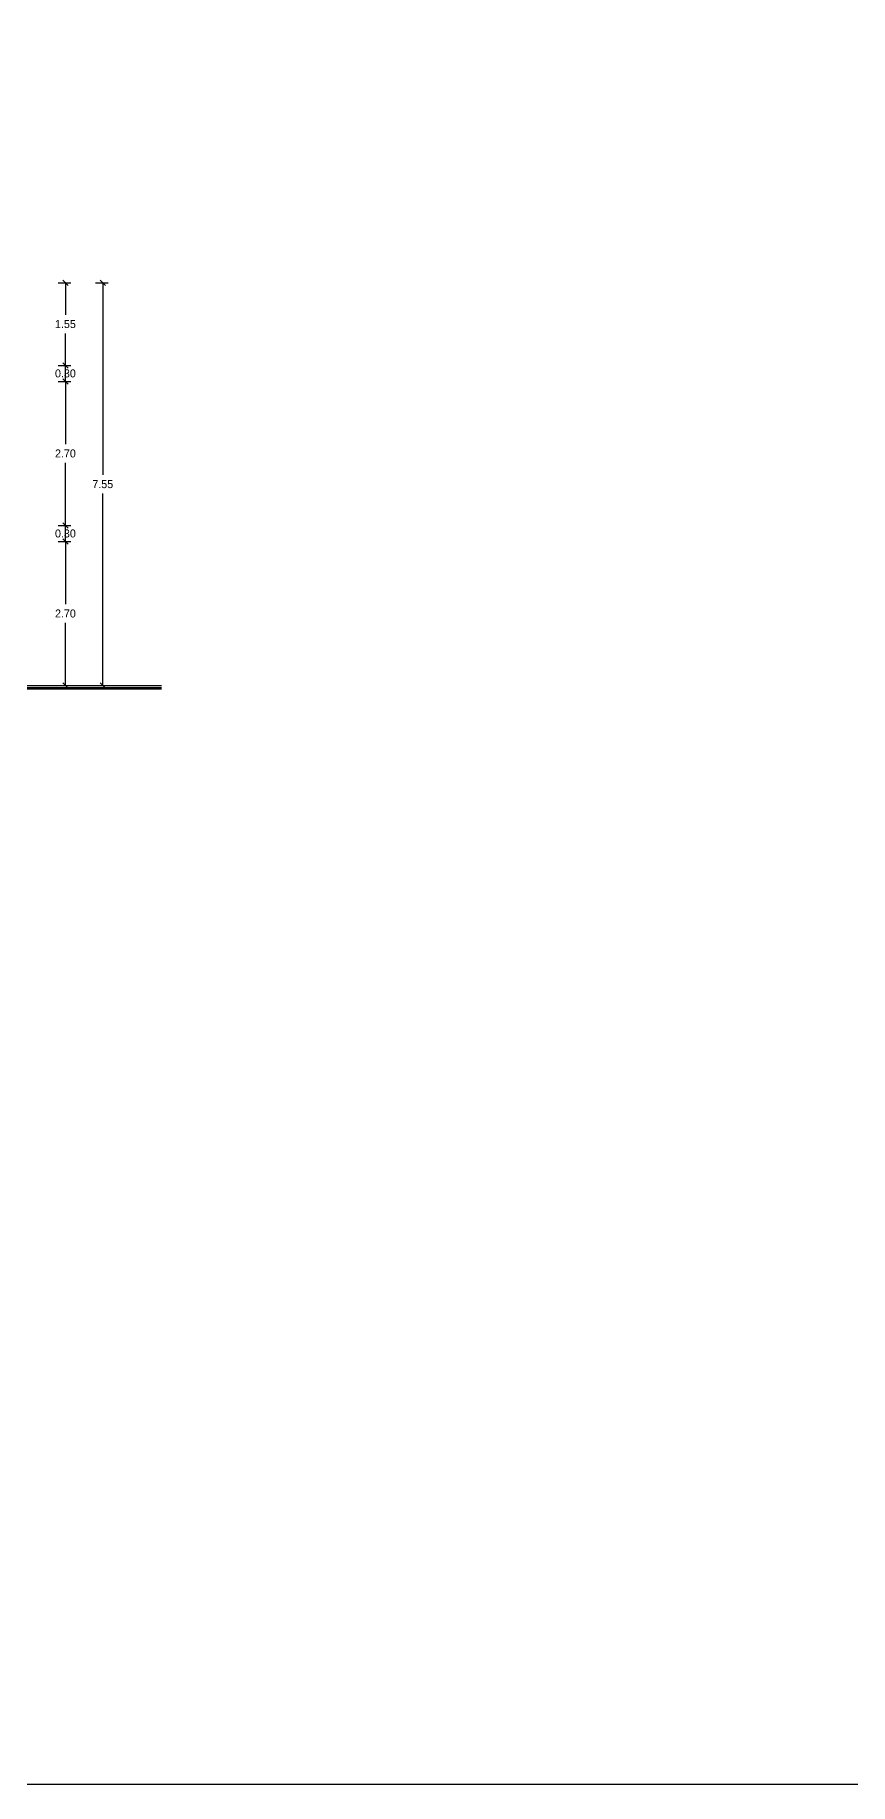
# Model space of a CAD drawing. Extents: x 12 to 127, y -37 to 29.
# Drawn here: x 63.44 to 78.71, y -37.06 to -4.28 of the extents above; entities that cross this region are included whole.
import ezdxf

# ---------------------------------------------------------------- set-up
doc = ezdxf.new("R2010")
doc.units = 0
doc.header["$PDMODE"] = 34
doc.layers.get('0').update_dxf_attribs({"linetype": 'CONTINUOUS'})
doc.layers.get('DEFPOINTS').update_dxf_attribs({"linetype": 'CONTINUOUS'})
for name, color, linetype in [('ALZADO', 1, 'CONTINUOUS'), ('CEXT', 5, 'CONTINUOUS'), ('CORTE', 6, 'CONTINUOUS')]:
    doc.layers.add(name, color=color, linetype=linetype)
doc.dimstyles.new('CEXT', dxfattribs={"dimtxt": 0.15, "dimasz": 0.1, "dimexe": 0.1, "dimexo": 0.15, "dimgap": 0.1, "dimtad": 0, "dimtih": 1, "dimtoh": 1, "dimzin": 0, "dimtxsty": 'STANDARD', "dimblk": 'COT', "dimblk1": 'OBLIQUE', "dimblk2": 'OBLIQUE', "dimsah": 1, "dimcen": 0.09, "dimse1": 1, "dimclrt": 7, "dimazin": 3, "dimtfac": 1, "dimtix": 1, "dimtmove": 0, "dimatfit": 3, "dimtolj": 1, "dimtzin": 0})

# ---------------------------------------------------------------- blocks, each defined once
blk = doc.blocks.new('_OBLIQUE')
at = {"color": 0, "linetype": 'BYBLOCK'}
blk.add_line((-0.5, -0.5), (0.5, 0.5), dxfattribs=at)
blk = doc.blocks.new('*D53')
at = {"color": 0, "linetype": 'BYBLOCK'}
for p, q in [((63.874, -13.772), (64.112, -13.772)), ((64.012, -13.772), (64.012, -14.947)), ((64.012, -16.472), (64.012, -15.297))]:
    blk.add_line(p, q, dxfattribs=at)
at = {"layer": 'DEFPOINTS', "color": 0, "linetype": 'BYBLOCK'}
for p in [(63.724, -13.772), (64.012, -13.772), (63.724, -16.472)]:
    blk.add_point(p, dxfattribs=at)
at = {"color": 0, "linetype": 'BYBLOCK', "xscale": 0.1, "yscale": 0.1, "zscale": 0.1}
for p, rotation in [((64.012, -13.772), 90), ((64.012, -16.472), 270)]:
    blk.add_blockref('_OBLIQUE', p, dxfattribs=dict(at, rotation=rotation))
at = {"color": 7, "linetype": 'BYBLOCK', "insert": (64.012, -15.122), "char_height": 0.15, "attachment_point": 5}
blk.add_mtext('\\A1;2.70', dxfattribs=at)
blk = doc.blocks.new('COT')
blk.add_circle((0, 0), 1)
blk = doc.blocks.new('*D54')
at = {"color": 0, "linetype": 'BYBLOCK'}
for p, q in [((64.012, -13.472), (64.012, -13.372)), ((63.874, -13.472), (64.112, -13.472)), ((64.012, -13.772), (64.012, -13.472)), ((64.012, -13.772), (64.012, -13.872))]:
    blk.add_line(p, q, dxfattribs=at)
at = {"layer": 'DEFPOINTS', "color": 0, "linetype": 'BYBLOCK'}
for p in [(63.724, -13.472), (64.012, -13.472), (63.724, -13.772)]:
    blk.add_point(p, dxfattribs=at)
at = {"color": 0, "linetype": 'BYBLOCK', "xscale": 0.1, "yscale": 0.1, "zscale": 0.1}
for p, rotation in [((64.012, -13.472), 270), ((64.012, -13.772), 90)]:
    blk.add_blockref('_OBLIQUE', p, dxfattribs=dict(at, rotation=rotation))
at = {"color": 7, "linetype": 'BYBLOCK', "insert": (64.012, -13.622), "char_height": 0.15, "attachment_point": 5}
blk.add_mtext('\\A1;0.30', dxfattribs=at)
blk = doc.blocks.new('*D55')
at = {"color": 0, "linetype": 'BYBLOCK'}
for p, q in [((63.874, -10.772), (64.112, -10.772)), ((64.012, -10.772), (64.012, -11.947)), ((64.012, -13.472), (64.012, -12.297))]:
    blk.add_line(p, q, dxfattribs=at)
at = {"layer": 'DEFPOINTS', "color": 0, "linetype": 'BYBLOCK'}
for p in [(63.724, -10.772), (64.012, -10.772), (63.724, -13.472)]:
    blk.add_point(p, dxfattribs=at)
at = {"color": 0, "linetype": 'BYBLOCK', "xscale": 0.1, "yscale": 0.1, "zscale": 0.1}
for p, rotation in [((64.012, -10.772), 90), ((64.012, -13.472), 270)]:
    blk.add_blockref('_OBLIQUE', p, dxfattribs=dict(at, rotation=rotation))
at = {"color": 7, "linetype": 'BYBLOCK', "insert": (64.012, -12.122), "char_height": 0.15, "attachment_point": 5}
blk.add_mtext('\\A1;2.70', dxfattribs=at)
blk = doc.blocks.new('*D56')
at = {"color": 0, "linetype": 'BYBLOCK'}
for p, q in [((63.874, -10.472), (64.112, -10.472)), ((64.012, -10.472), (64.012, -10.372)), ((64.012, -10.772), (64.012, -10.472)), ((64.012, -10.772), (64.012, -10.872))]:
    blk.add_line(p, q, dxfattribs=at)
at = {"layer": 'DEFPOINTS', "color": 0, "linetype": 'BYBLOCK'}
for p in [(63.724, -10.472), (64.012, -10.472), (63.724, -10.772)]:
    blk.add_point(p, dxfattribs=at)
at = {"color": 0, "linetype": 'BYBLOCK', "xscale": 0.1, "yscale": 0.1, "zscale": 0.1}
for p, rotation in [((64.012, -10.472), 270), ((64.012, -10.772), 90)]:
    blk.add_blockref('_OBLIQUE', p, dxfattribs=dict(at, rotation=rotation))
at = {"color": 7, "linetype": 'BYBLOCK', "insert": (64.012, -10.622), "char_height": 0.15, "attachment_point": 5}
blk.add_mtext('\\A1;0.30', dxfattribs=at)
blk = doc.blocks.new('*D57')
at = {"color": 0, "linetype": 'BYBLOCK'}
for p, q in [((63.874, -8.922), (64.112, -8.922)), ((64.012, -8.922), (64.012, -9.522)), ((64.012, -10.472), (64.012, -9.872))]:
    blk.add_line(p, q, dxfattribs=at)
at = {"layer": 'DEFPOINTS', "color": 0, "linetype": 'BYBLOCK'}
for p in [(63.724, -8.922), (64.012, -8.922), (63.724, -10.472)]:
    blk.add_point(p, dxfattribs=at)
at = {"color": 0, "linetype": 'BYBLOCK', "xscale": 0.1, "yscale": 0.1, "zscale": 0.1}
for p, rotation in [((64.012, -8.922), 90), ((64.012, -10.472), 270)]:
    blk.add_blockref('_OBLIQUE', p, dxfattribs=dict(at, rotation=rotation))
at = {"color": 7, "linetype": 'BYBLOCK', "insert": (64.012, -9.697), "char_height": 0.15, "attachment_point": 5}
blk.add_mtext('\\A1;1.55', dxfattribs=at)
blk = doc.blocks.new('*D58')
at = {"color": 0, "linetype": 'BYBLOCK'}
for p, q in [((64.574, -8.922), (64.812, -8.922)), ((64.712, -8.922), (64.712, -12.522)), ((64.712, -16.472), (64.712, -12.872))]:
    blk.add_line(p, q, dxfattribs=at)
at = {"layer": 'DEFPOINTS', "color": 0, "linetype": 'BYBLOCK'}
for p in [(64.424, -8.922), (64.712, -8.922), (64.424, -16.472)]:
    blk.add_point(p, dxfattribs=at)
at = {"color": 0, "linetype": 'BYBLOCK', "xscale": 0.1, "yscale": 0.1, "zscale": 0.1}
for p, rotation in [((64.712, -8.922), 90), ((64.712, -16.472), 270)]:
    blk.add_blockref('_OBLIQUE', p, dxfattribs=dict(at, rotation=rotation))
at = {"color": 7, "linetype": 'BYBLOCK', "insert": (64.712, -12.697), "char_height": 0.15, "attachment_point": 5}
blk.add_mtext('\\A1;7.55', dxfattribs=at)

msp = doc.modelspace()

# ---------------------------------------------------------------- linework, layer by layer
at = {"layer": 'ALZADO'}
msp.add_line((46.874, -16.472), (65.814, -16.472), dxfattribs=at)
at = {"layer": 'CORTE', "const_width": 0.05}
msp.add_lwpolyline([(44.155, -16.672), (46.924, -16.672), (46.924, -16.522), (65.814, -16.522)], dxfattribs=at)
at = {"layer": 'DEFPOINTS'}
msp.add_lwpolyline([(11.961, -37.06), (101.961, -37.06), (101.961, 22.94), (11.961, 22.94)], close=True, dxfattribs=at)

# ---------------------------------------------------------------- dimensions: what is measured, and where the dimension line sits
at = {"layer": 'CEXT'}
for base, p1, p2, picture, middle in [((64.012, -8.922), (63.724, -10.472), (63.724, -8.922), '*D57', (64.012, -9.697)), ((64.712, -8.922), (64.424, -16.472), (64.424, -8.922), '*D58', (64.712, -12.697)), ((64.012, -10.472), (63.724, -10.772), (63.724, -10.472), '*D56', (64.012, -10.622)), ((64.012, -10.772), (63.724, -13.472), (63.724, -10.772), '*D55', (64.012, -12.122)), ((64.012, -13.472), (63.724, -13.772), (63.724, -13.472), '*D54', (64.012, -13.622)), ((64.012, -13.772), (63.724, -16.472), (63.724, -13.772), '*D53', (64.012, -15.122))]:
    dim = msp.add_linear_dim(base=base, p1=p1, p2=p2, angle=90, dimstyle='CEXT', override={"dimtxt": 0.15, "dimse1": 1, "dimclrt": 7}, dxfattribs=at)
    dim.commit()
    dim.dimension.update_dxf_attribs({"geometry": picture, "text_midpoint": middle, "text_rotation": 270})

doc.saveas('drawing.dxf')
